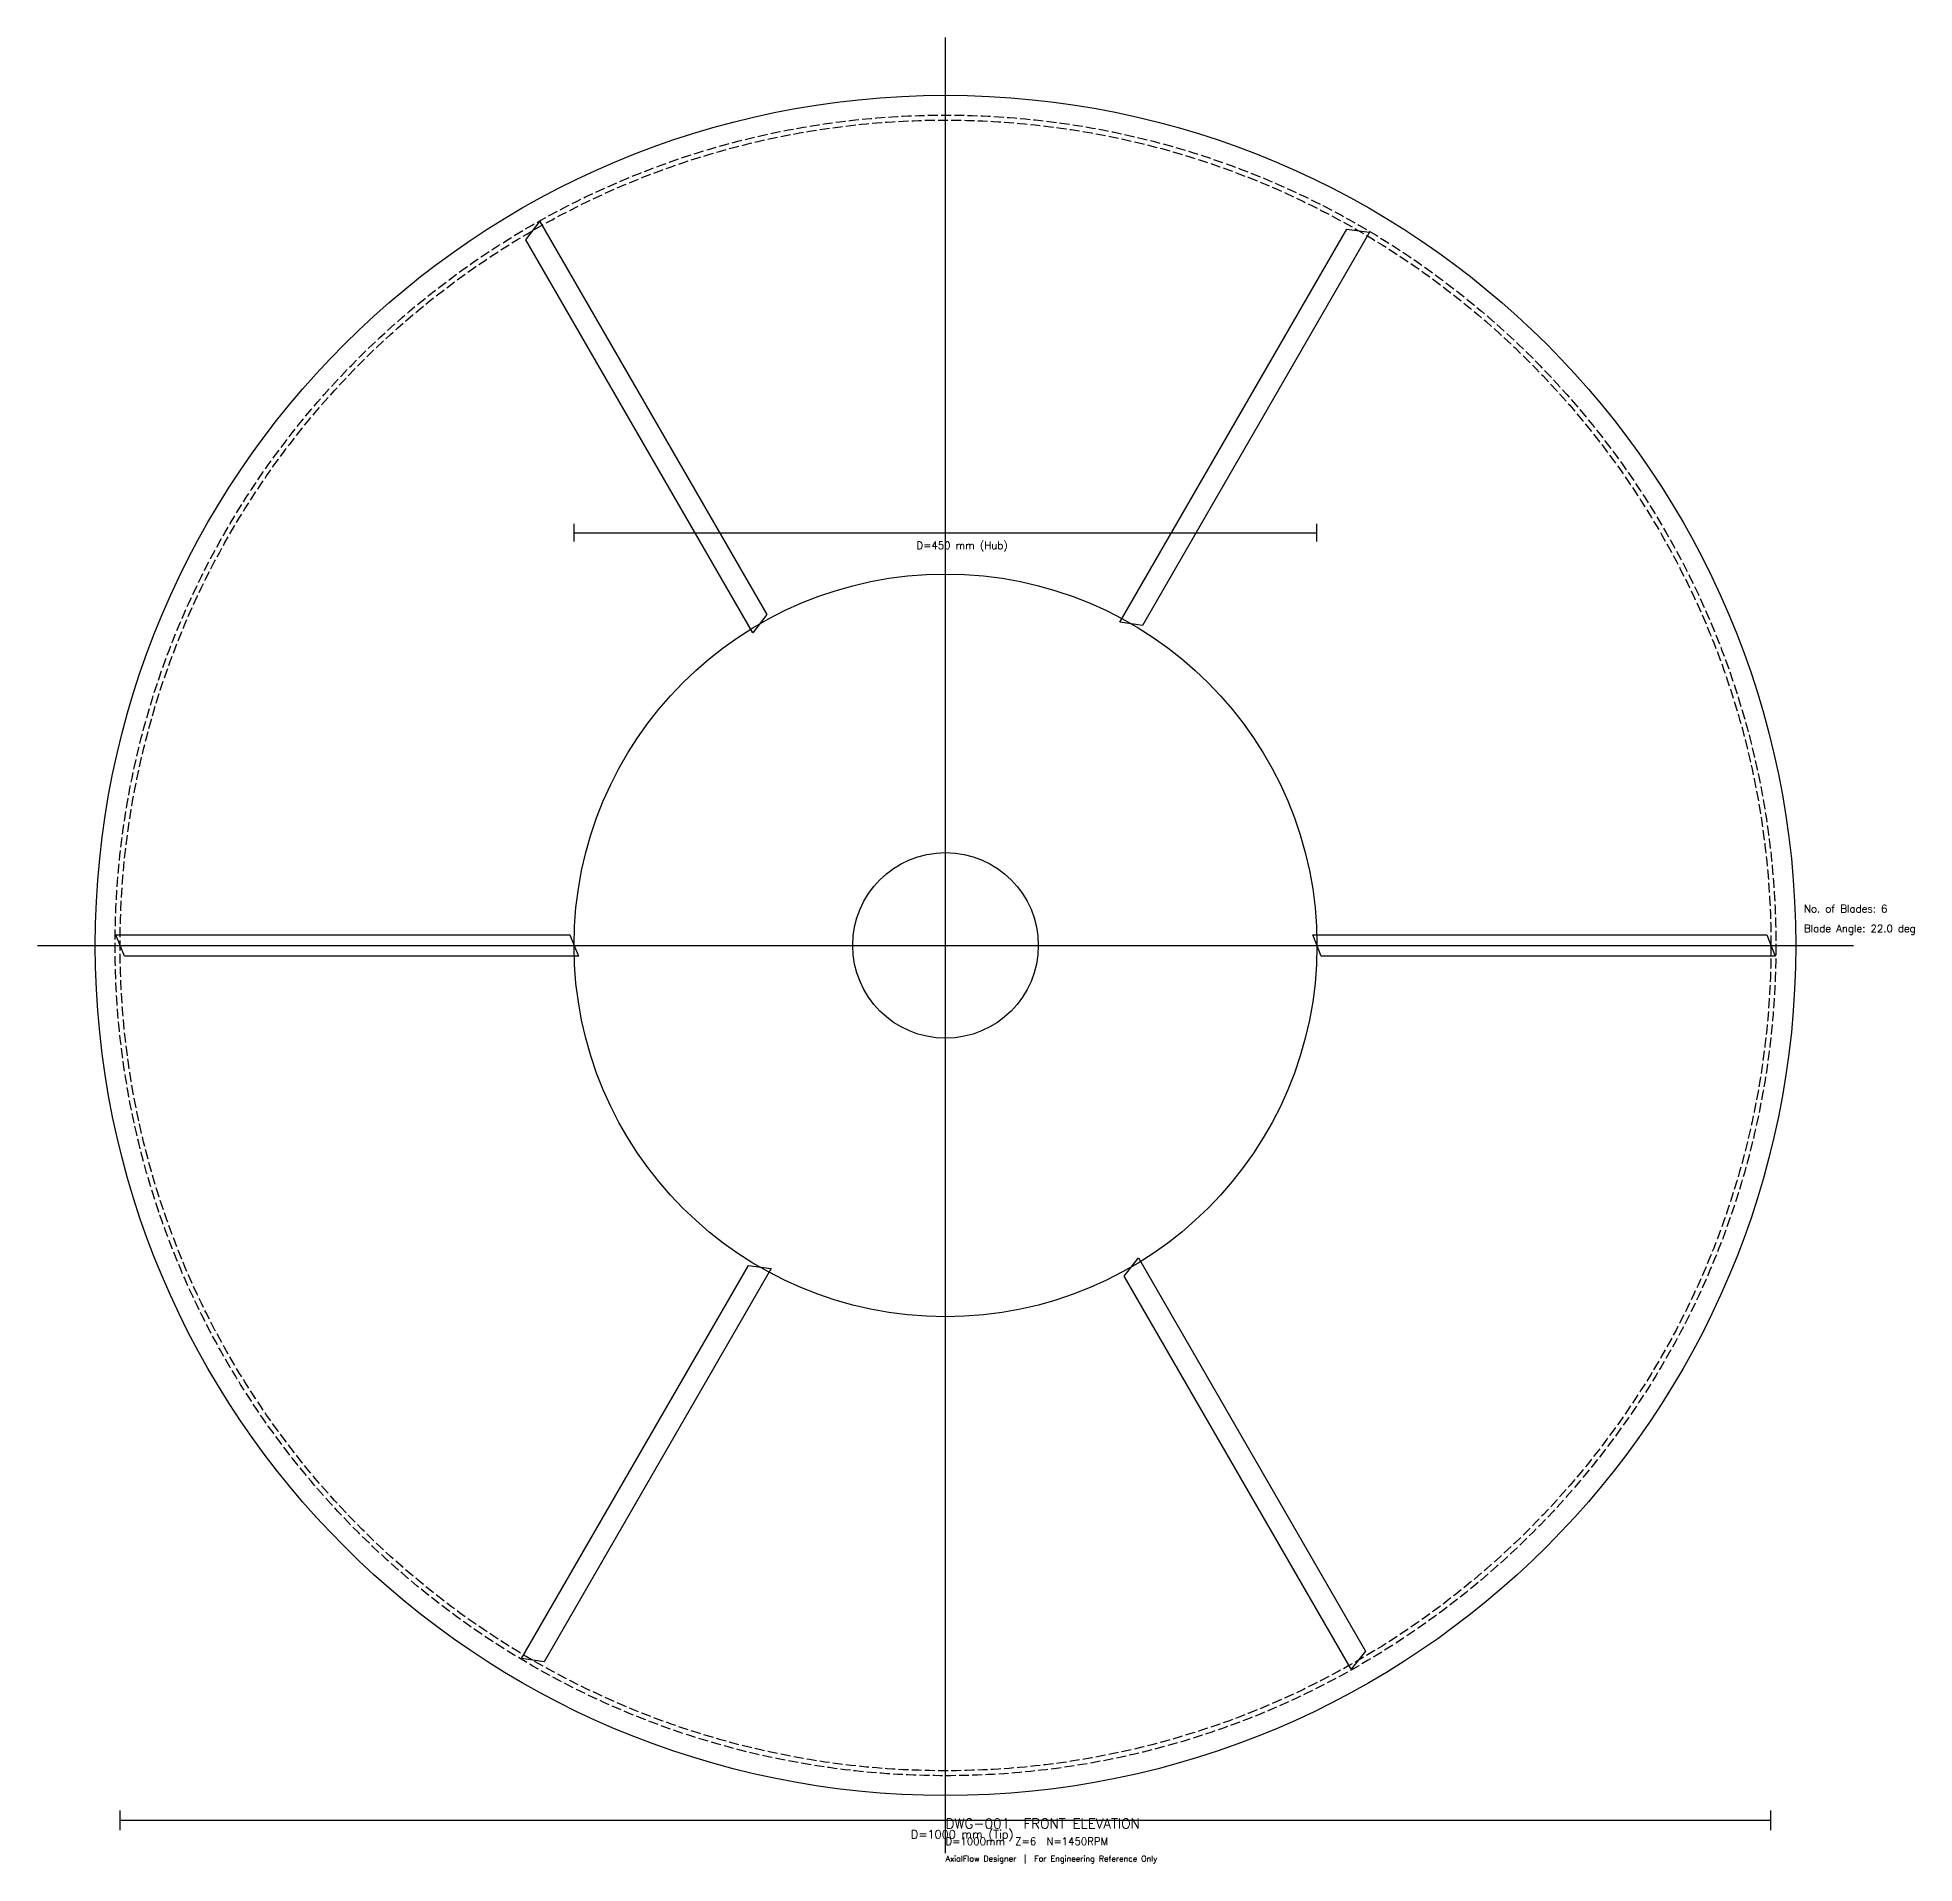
# Model space of a CAD drawing. Extents: x -550 to 587, y -556 to 550.
import ezdxf

# ---------------------------------------------------------------- set-up
doc = ezdxf.new("R2010")
doc.units = 0
doc.linetypes.add('DASHED', pattern=[8, 6, -2])
for name, color, linetype in [('ANNOTATION', 3, 'Continuous'), ('BLADES', 5, 'Continuous'), ('CASING', 8, 'Continuous'), ('CENTERLINE', 1, 'Continuous'), ('DIMENSIONS', 7, 'Continuous'), ('HUB', 9, 'Continuous'), ('TIP_CLEARANCE', 2, 'Continuous'), ('TIP_DIAMETER', 2, 'Continuous'), ('TITLE_BLOCK', 5, 'Continuous')]:
    doc.layers.add(name, color=color, linetype=linetype)
doc.styles.get("Standard").update_dxf_attribs({"font": 'simplex.shx'})

msp = doc.modelspace()

# ---------------------------------------------------------------- linework, layer by layer
at = {"layer": 'BLADES'}
for points in [[(-108.2, 200.4), (-116.8, 189.3), (-254.3, 427.5), (-245.7, 438.5)], [(119.4, 193.9), (105.6, 195.8), (243.1, 434), (256.9, 432)], [(-227.6, 6.5), (-222.4, -6.5), (-497.4, -6.5), (-502.6, 6.5)], [(227.6, -6.5), (222.4, 6.5), (497.4, 6.5), (502.6, -6.5)], [(108.2, -200.4), (116.8, -189.3), (254.3, -427.5), (245.7, -438.5)], [(-119.4, -193.9), (-105.6, -195.8), (-243.1, -434), (-256.9, -432)]]:
    msp.add_lwpolyline(points, close=True, dxfattribs=at)
at = {"layer": 'CASING'}
msp.add_circle((0, 0), 515, dxfattribs=at)
at = {"layer": 'CENTERLINE'}
for p, q in [((0, -550), (0, 550)), ((-550, 0), (550, 0))]:
    msp.add_line(p, q, dxfattribs=at)
at = {"layer": 'DIMENSIONS'}
for p, q in [((-225, 244.6), (-225, 255.4)), ((225, 244.6), (225, 255.4)), ((-225, 250), (225, 250)), ((-500, -536), (-500, -524)), ((-500, -530), (500, -530)), ((500, -536), (500, -524))]:
    msp.add_line(p, q, dxfattribs=at)
at = {"layer": 'HUB'}
for radius in [225, 56.2]:
    msp.add_circle((0, 0), radius, dxfattribs=at)
at = {"layer": 'TIP_CLEARANCE', "linetype": 'DASHED'}
msp.add_circle((0, 0), 503, dxfattribs=at)
at = {"layer": 'TIP_DIAMETER', "linetype": 'DASHED'}
msp.add_circle((0, 0), 500, dxfattribs=at)

# ---------------------------------------------------------------- texts
at = {"layer": 'ANNOTATION'}
for s, height, p in [('No. of Blades: 6', 4.5, (520, 20)), ('Blade Angle: 22.0 deg', 4.5, (520, 8)), ('D=1000mm  Z=6  N=1450RPM', 4.5, (0, -545)), ('AxialFlow Designer  |  For Engineering Reference Only', 3.5, (0, -555))]:
    msp.add_text(s, height=height, dxfattribs=at).set_placement(p)
at = {"layer": 'DIMENSIONS'}
for s, height, p in [('D=450 mm (Hub)', 4.5, (-17.6, 240.1)), ('D=1000 mm (Tip)', 5, (-21, -541))]:
    msp.add_text(s, height=height, dxfattribs=at).set_placement(p)
at = {"layer": 'TITLE_BLOCK'}
msp.add_text('DWG-001  FRONT ELEVATION', height=6, dxfattribs=at).set_placement((0, -535))

doc.saveas('drawing.dxf')
